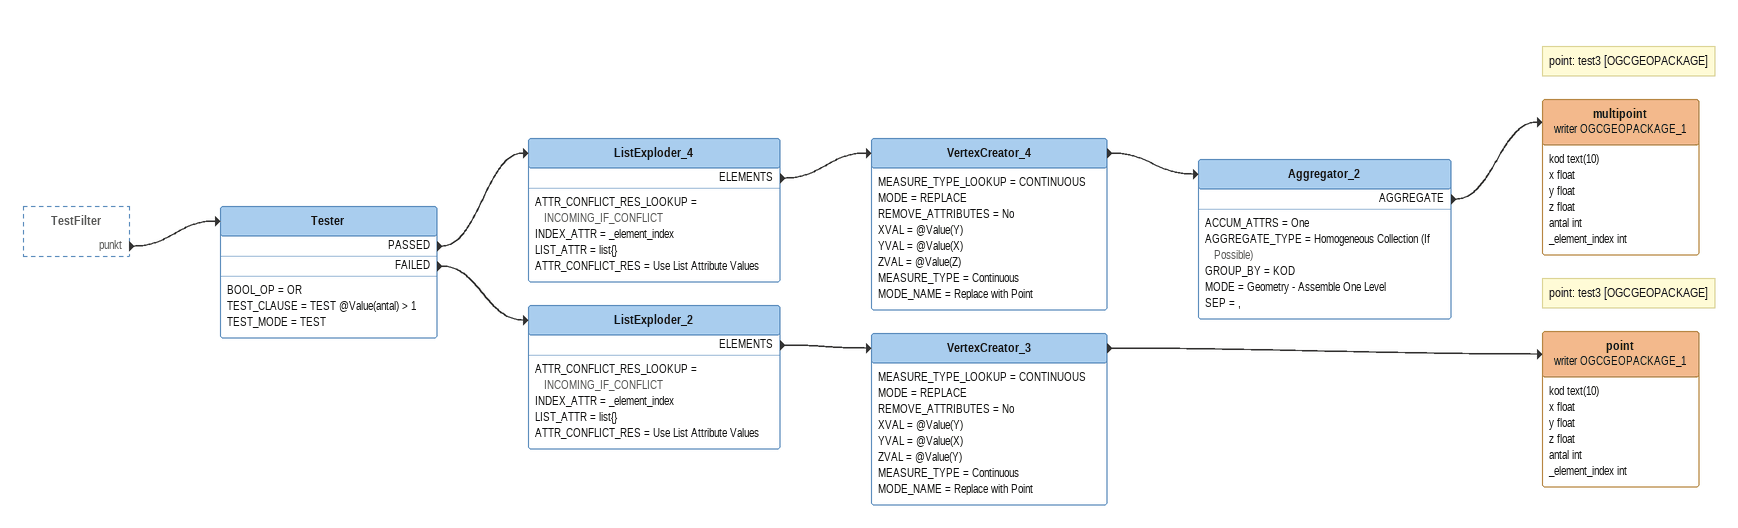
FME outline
TestFilter [outside]
    punkt -> Tester
Tester
    BOOL_OP = OR
    TEST_CLAUSE = TEST @Value(antal) > 1
    TEST_MODE = TEST
    PASSED -> ListExploder_4
    FAILED -> ListExploder_2
ListExploder_4
    ATTR_CONFLICT_RES_LOOKUP = INCOMING_IF_CONFLICT
    INDEX_ATTR = _element_index
    LIST_ATTR = list{}
    ATTR_CONFLICT_RES = Use List Attribute Values
    ELEMENTS -> VertexCreator_4
VertexCreator_4
    MEASURE_TYPE_LOOKUP = CONTINUOUS
    MODE = REPLACE
    REMOVE_ATTRIBUTES = No
    XVAL = @Value(Y)
    YVAL = @Value(X)
    ZVAL = @Value(Z)
    MEASURE_TYPE = Continuous
    MODE_NAME = Replace with Point
    -> Aggregator_2
Aggregator_2
    ACCUM_ATTRS = One
    AGGREGATE_TYPE = Homogeneous Collection (If Possible)
    GROUP_BY = KOD
    MODE = Geometry - Assemble One Level
    SEP = ,
    AGGREGATE -> multipoint (writer OGCGEOPACKAGE_1)
Note: point: test3 [OGCGEOPACKAGE]
multipoint (writer OGCGEOPACKAGE_1)
    attributes: kod text(10), x float, y float, z float, antal int, _element_index int
ListExploder_2
    ATTR_CONFLICT_RES_LOOKUP = INCOMING_IF_CONFLICT
    INDEX_ATTR = _element_index
    LIST_ATTR = list{}
    ATTR_CONFLICT_RES = Use List Attribute Values
    ELEMENTS -> VertexCreator_3
VertexCreator_3
    MEASURE_TYPE_LOOKUP = CONTINUOUS
    MODE = REPLACE
    REMOVE_ATTRIBUTES = No
    XVAL = @Value(Y)
    YVAL = @Value(X)
    ZVAL = @Value(Y)
    MEASURE_TYPE = Continuous
    MODE_NAME = Replace with Point
    -> point (writer OGCGEOPACKAGE_1)
Note: point: test3 [OGCGEOPACKAGE]
point (writer OGCGEOPACKAGE_1)
    attributes: kod text(10), x float, y float, z float, antal int, _element_index int
